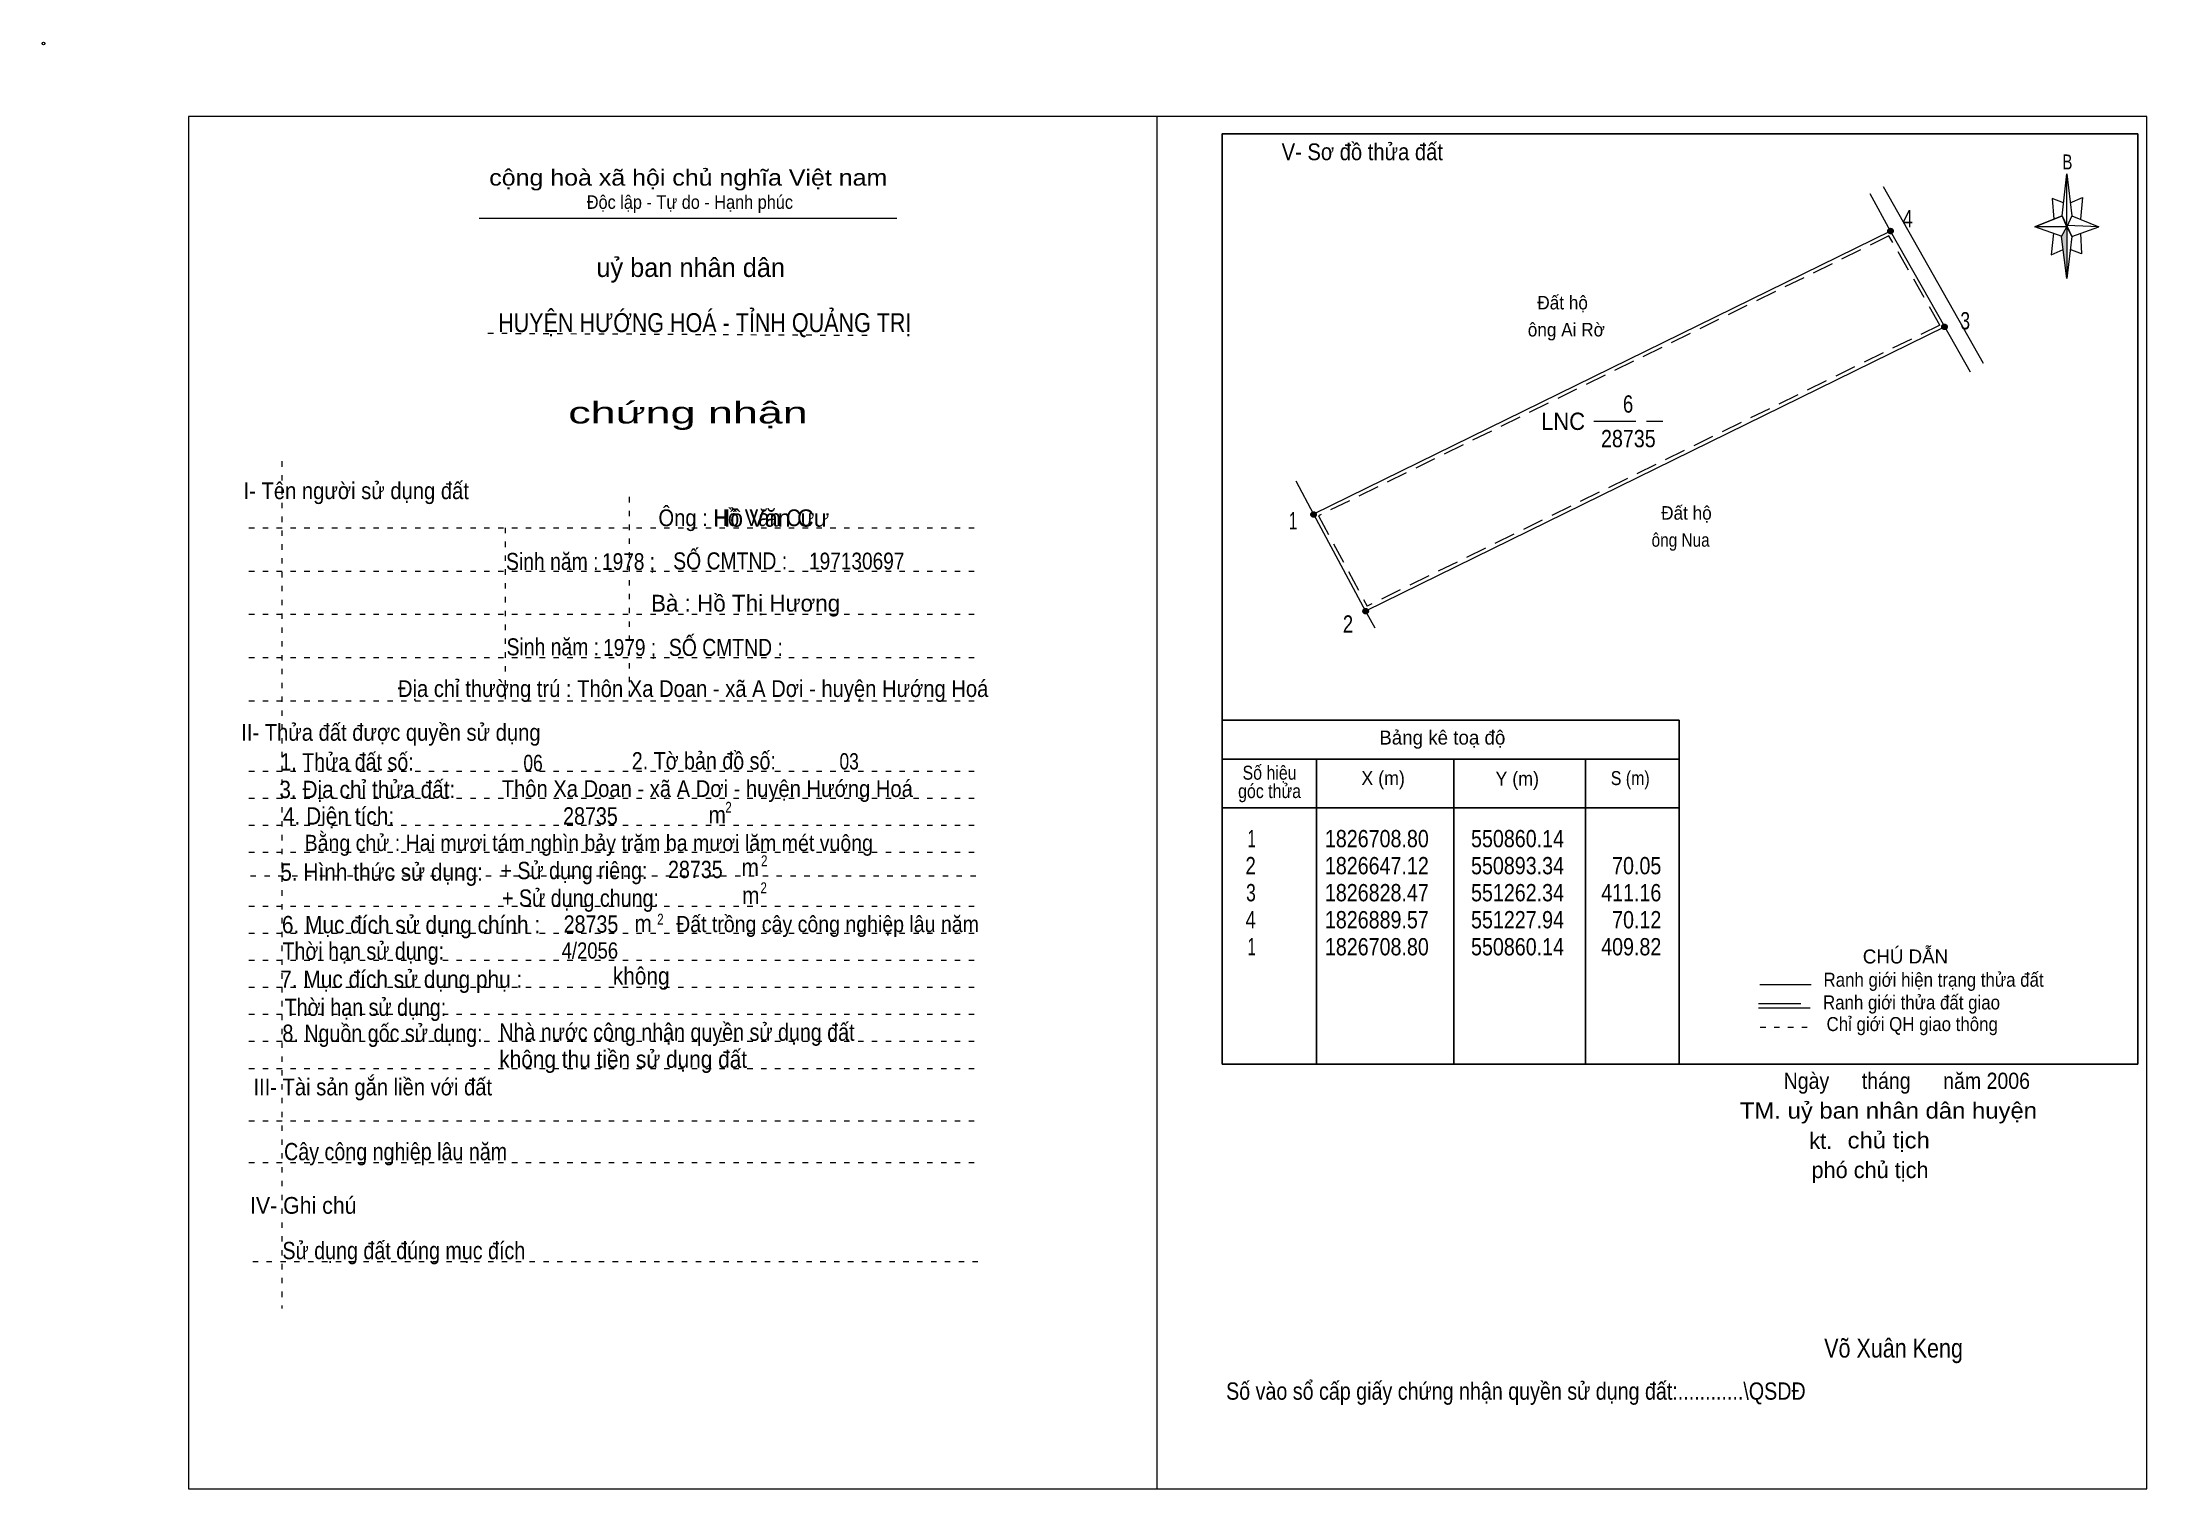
# Model space of a CAD drawing. Header units: centimetres. Extents: x -1.6 to 37.4, y -1.3 to 25.5.
import ezdxf
from ezdxf.enums import TextEntityAlignment as Align

# ---------------------------------------------------------------- set-up
doc = ezdxf.new("R2010")
doc.units = ezdxf.units.CM
doc.header["$LTSCALE"] = 0.13
for name, pattern in [('DOTTED', [1.5, 0.3, -1.2]), ('LONG_DASHED', [7.5, 6, -1.5]), ('MEDIUM_DASHED', [4.5, 3, -1.5])]:
    doc.linetypes.add(name, pattern=pattern)
for name, color, linetype, lineweight in [('1', 7, 'DOTTED', 13), ('10', 7, 'Continuous', 13), ('2', 7, 'Continuous', 25), ('3', 7, 'Continuous', 13), ('30', 7, 'Continuous', 13), ('32', 7, 'LONG_DASHED', 13), ('33', 7, 'LONG_DASHED', 13), ('35', 7, 'Continuous', 13)]:
    doc.layers.add(name, color=color, linetype=linetype, lineweight=lineweight)
doc.layers.add('7', color=7, linetype='Continuous')

msp = doc.modelspace()

# ---------------------------------------------------------------- hatches: boundary and pattern name
at = {"layer": '30'}
msp.add_hatch(color=256, dxfattribs=at).paths.add_polyline_path([(35.87, 22.08), (35.87, 21.12), (35.77, 21.9)])
at = {"layer": '32'}
for points in [[(32.6583, 21.9998, 1), (32.5583, 21.9998, 1)], [(33.6562, 20.2274, 1), (33.5562, 20.2274, 1)], [(21.9892, 16.756, 1), (21.8892, 16.756, 1)], [(22.9522, 14.9668, 1), (22.8522, 14.9668, 1)]]:
    msp.add_hatch(color=256, dxfattribs=at).paths.add_polyline_path(points)

# ---------------------------------------------------------------- linework, layer by layer
at = {"layer": '1', "linetype": 'Continuous'}
msp.add_line((6.51, 22.24), (14.23, 22.24), dxfattribs=at)
at = {"layer": '1'}
for p, q in [((6.67, 20.11), (13.82, 20.07)), ((2.86, 17.74), (2.86, 2.07)), ((9.28, 17.08), (9.28, 13.31)), ((2.25, 16.51), (15.75, 16.51)), ((6.99, 16.51), (6.99, 13.31)), ((2.25, 15.71), (15.75, 15.71)), ((2.25, 14.91), (15.75, 14.91)), ((2.25, 14.11), (15.75, 14.11)), ((2.25, 13.31), (15.75, 13.31)), ((2.25, 12.01), (15.75, 12.01)), ((2.25, 11.51), (15.75, 11.51)), ((2.25, 11.01), (15.75, 11.01)), ((2.25, 10.51), (15.75, 10.51)), ((2.28, 10.07), (15.78, 10.07)), ((2.25, 9.51), (15.75, 9.51)), ((2.25, 9.01), (15.75, 9.01)), ((2.25, 8.51), (15.75, 8.51)), ((2.25, 8.01), (15.75, 8.01)), ((2.25, 7.51), (15.75, 7.51)), ((2.25, 7.01), (15.75, 7.01)), ((2.25, 6.51), (15.75, 6.51)), ((2.25, 5.54), (15.75, 5.54)), ((2.25, 4.77), (15.75, 4.77)), ((2.32, 2.94), (15.82, 2.94))]:
    msp.add_line(p, q, dxfattribs=at)
at = {"layer": '10'}
for p, q in [((32.61, 22), (32.23, 22.69)), ((34.33, 19.55), (32.48, 22.82)), ((32.61, 22), (21.94, 16.76)), ((33.61, 20.23), (32.61, 22)), ((33.61, 20.23), (22.9, 14.97)), ((34.09, 19.39), (33.61, 20.23)), ((21.61, 17.38), (21.94, 16.76)), ((21.94, 16.76), (22.9, 14.97)), ((22.9, 14.97), (23.07, 14.66))]:
    msp.add_line(p, q, dxfattribs=at)
at = {"layer": '10', "linetype": 'MEDIUM_DASHED'}
for p in [(33.52, 20.26), (22.03, 16.73)]:
    msp.add_line(p, (22.93, 15.06), dxfattribs=at)
msp.add_lwpolyline([(33.52, 20.26), (32.58, 21.91), (22.03, 16.73)], dxfattribs=at)
at = {"layer": '10'}
msp.add_circle((-1.55, 25.47), 0.025, dxfattribs=at)
at = {"layer": '2'}
for p, q in [((20.25, 12.95), (28.7, 12.95)), ((28.7, 6.59), (28.7, 12.95)), ((20.25, 12.23), (28.7, 12.23)), ((21.99, 6.59), (21.99, 12.23)), ((24.53, 10.89), (24.53, 12.23)), ((26.97, 12.23), (26.97, 6.59)), ((20.25, 11.33), (28.7, 11.33))]:
    msp.add_line(p, q, dxfattribs=at)
msp.add_lwpolyline([(37.18, 23.8), (20.25, 23.8), (20.25, 6.59), (37.18, 6.59)], close=True, dxfattribs=at)
msp.add_lwpolyline([(24.53, 6.59), (24.53, 10.39), (24.53, 10.89)], dxfattribs=at)
at = {"layer": '3'}
msp.add_line((19.04, 24.12), (19.04, -1.27), dxfattribs=at)
for points in [[(19.04, 24.12), (1.13, 24.12), (1.13, -1.27), (19.04, -1.27)], [(19.04, -1.27), (37.35, -1.27), (37.35, 24.12), (19.04, 24.12)]]:
    msp.add_lwpolyline(points, dxfattribs=at)
at = {"layer": '30'}
for p, q in [((35.78, 22.28), (35.87, 23.06)), ((35.96, 22.28), (36.46, 22.08)), ((35.78, 21.9), (35.28, 22.08)), ((35.96, 21.9), (35.87, 21.12)), ((36.12, 21.96), (36.14, 21.58)), ((36.14, 21.58), (35.93, 21.66))]:
    msp.add_line(p, q, dxfattribs=at)
for points in [[(35.87, 23.06), (35.96, 22.28), (35.87, 22.08)], [(35.87, 22.08), (35.28, 22.08), (35.78, 22.28), (35.96, 21.9), (36.46, 22.08), (35.87, 22.1)], [(35.87, 22.08), (35.87, 21.12), (35.77, 21.9)]]:
    msp.add_lwpolyline(points, close=True, dxfattribs=at)
for points in [[(35.81, 22.52), (35.6, 22.6), (35.63, 22.22)], [(35.93, 22.52), (36.16, 22.62), (36.12, 22.22)], [(35.87, 22.08), (35.78, 22.28), (35.28, 22.08)], [(35.62, 21.96), (35.58, 21.56), (35.8, 21.66)], [(35.87, 22.08), (35.96, 21.9), (36.46, 22.08)]]:
    msp.add_lwpolyline(points, dxfattribs=at)
at = {"layer": '32'}
for centre in [(32.6083, 21.9998), (33.6062, 20.2274), (21.9392, 16.756), (22.9022, 14.9668)]:
    msp.add_circle(centre, 0.05, dxfattribs=at)
at = {"layer": '33'}
msp.add_line((27.12, 18.48), (28.4, 18.48), dxfattribs=at)
at = {"layer": '35'}
for p, q in [((30.19, 8.06), (31.14, 8.06)), ((30.17, 7.63), (31.12, 7.63))]:
    msp.add_line(p, q, dxfattribs=at)
at = {"layer": '35', "linetype": 'LONG_DASHED'}
msp.add_line((30.17, 7.71), (31.12, 7.71), dxfattribs=at)
at = {"layer": '35', "linetype": 'DOTTED'}
msp.add_line((30.2, 7.27), (31.19, 7.27), dxfattribs=at)

# ---------------------------------------------------------------- texts
at = {"layer": '1'}
for s, height, width, p in [('V- Sơ đồ thửa đất', 0.31, 0.9, (22.84, 23.31)), ('cộng hoà xã hội chủ nghĩa Việt nam', 0.3, 1.15, (10.375, 22.84)), ('Độc lập - Tự do - Hạnh phúc', 0.25, 0.9, (10.405, 22.41)), ('chứng nhận', 0.4, 1.55, (10.37, 18.44)), ('I- Tên người sử dụng đất', 0.31, 0.9, (4.235, 17.04)), ('II- Thửa đất được quyền sử dụng', 0.31, 0.9, (4.875, 12.57)), ('III- Tài sản gắn liền với đất', 0.31, 0.9, (4.54, 6.01)), ('IV- Ghi chú', 0.31, 0.95, (3.255, 3.82))]:
    msp.add_text(s, height=height, dxfattribs=dict(at, width=width)).set_placement(p, align=Align.CENTER)
msp.add_text('uỷ ban nhân dân', height=0.35, dxfattribs=at).set_placement((10.42, 21.15), align=Align.CENTER)
at = {"layer": '10'}
for s, width, p in [('  Đất hộ', 0.95, (25.9, 20.55)), ('ông Ai Rờ', 0.95, (25.9, 20.05)), ('  Đất hộ', 0.95, (28.19, 16.66)), ('ông Nua', 0.85, (28.19, 16.16))]:
    msp.add_text(s, height=0.25, dxfattribs=dict(at, width=width)).set_placement(p)
for s, height, width, p in [('Ông : Hồ Văn Cư', 0.31, 0.9, (11.265, 16.54)), ('Sinh năm :', 0.3149, 0.85, (7.86, 15.73)), ('1978 ;', 0.31, 0.85, (9.27, 15.73)), ('SỐ CMTND :', 0.3149, 0.85, (11.15, 15.74)), ('197130697', 0.31, 0.85, (13.49, 15.74)), ('Sinh năm :', 0.3149, 0.85, (7.87, 14.15)), ('1979 ;', 0.31, 0.85, (9.29, 14.14)), ('SỐ CMTND :', 0.3149, 0.85, (11.07, 14.14)), ('Địa chỉ thường trú : Thôn Xa Doan - xã A Dơi - huyện Hướng Hoá', 0.31, 0.9, (10.465, 13.38)), ('06', 0.3, 0.8, (7.505, 12.01)), ('03', 0.3, 0.8, (13.35, 12.04)), (' Thôn Xa Doan - xã A Dơi - huyện Hướng Hoá', 0.31, 0.9, (10.675, 11.53)), ('Bằng chử : Hai mươi tám nghìn bảy trăm ba mươi lăm mét vuông', 0.3, 0.9, (8.535, 10.53)), ('Đất trồng cây công nghiệp lâu năm', 0.3, 0.9, (12.95, 9.03)), ('4/2056', 0.3, 0.85, (8.555, 8.54)), ('Ngày      tháng      năm 2006', 0.3, 0.9, (32.91, 6.13)), ('TM. uỷ ban nhân dân huyện', 0.3, 1.1, (32.57, 5.58)), ('chủ tịch', 0.3, 1.1, (32.575, 5.03)), ('Võ Xuân Keng ', 0.35, 0.85, (32.72, 1.16))]:
    msp.add_text(s, height=height, dxfattribs=dict(at, width=width)).set_placement(p, align=Align.CENTER)
for s, height, p in [('Bà : Hồ Thị Hương', 0.31, (11.435, 14.96)), ('kt.  ', 0.3, (31.43, 5.02)), ('phó chủ tịch ', 0.3, (32.285, 4.48))]:
    msp.add_text(s, height=height, dxfattribs=at).set_placement(p, align=Align.CENTER)
at = {"layer": '2'}
for s, height, width, p in [('HUYỆN HƯỚNG HOÁ - TỈNH QUẢNG TRỊ', 0.35, 0.85, (10.68, 20.13)), ('Số hiệu', 0.2591, 0.85, (21.125, 11.85)), ('3. Địa chỉ thửa đất:', 0.32, 0.9, (4.44, 11.51)), ('góc thửa', 0.2591, 0.85, (21.125, 11.51)), ('X (m)', 0.2591, 0.95, (23.225, 11.75)), ('Y (m)', 0.2591, 0.95, (25.705, 11.74)), ('S (m)', 0.2591, 0.85, (27.795, 11.75)), ('Số vào sổ cấp giấy chứng nhận quyền sử dụng đất:............\\QSDĐ', 0.32, 0.85, (25.68, 0.38))]:
    msp.add_text(s, height=height, dxfattribs=dict(at, width=width)).set_placement(p, align=Align.CENTER)
msp.add_text('Bảng kê toạ độ', height=0.2591, dxfattribs=at).set_placement((24.32, 12.5), align=Align.CENTER)
for s, height, width, p in [('1. Thửa đất số:', 0.32, 0.85, (2.83, 12.02)), ('2. Tờ bản đồ số:', 0.32, 0.85, (9.33, 12.04)), ('4. Diện tích:', 0.32, 0.9, (2.88, 11.02)), ('28735', 0.32, 0.85, (8.06, 11.02)), ('m', 0.32, 0.9, (10.75, 11.04)), ('2', 0.2, 0.8, (11.06, 11.24)), ('5. Hình thức sử dụng:', 0.32, 0.9, (2.83, 9.98)), ('+ Sử dụng riêng:', 0.32, 0.85, (6.9, 10.01)), ('28735', 0.32, 0.85, (10, 10.03)), ('m', 0.32, 0.9, (11.36, 10.07)), ('2', 0.2, 0.8, (11.72, 10.25)), ('+ Sử dụng chung:', 0.32, 0.85, (6.93, 9.5)), ('m', 0.32, 0.9, (11.37, 9.55)), ('2', 0.2, 0.8, (11.71, 9.75)), ('6. Mục đích sử dụng chính : ', 0.32, 0.9, (2.86, 9.01)), ('28735', 0.32, 0.85, (8.07, 9.02)), ('2', 0.2, 0.8, (9.8, 9.17)), ('m', 0.32, 0.9, (9.38, 9.03)), ('Thời hạn sử dụng: ', 0.32, 0.85, (2.87, 8.52)), ('7. Mục đích sử dụng phụ : ', 0.32, 0.9, (2.83, 8)), ('không', 0.32, 0.9, (8.98, 8.06)), ('Thời hạn sử dụng: ', 0.32, 0.85, (2.91, 7.48)), ('8. Nguồn gốc sử dụng: ', 0.32, 0.85, (2.87, 7)), ('Nhà nước công nhận quyền sử dụng đất ', 0.32, 0.85, (6.88, 7.02)), ('không thu tiền sử dụng đất', 0.32, 0.9, (6.88, 6.52)), ('Cây công nghiệp lâu năm', 0.32, 0.85, (2.9, 4.81)), ('Sử dụng đất đúng mục đích', 0.32, 0.85, (2.87, 2.98))]:
    msp.add_text(s, height=height, dxfattribs=dict(at, width=width)).set_placement(p)
at = {"layer": '30', "width": 0.75}
msp.add_text('B', height=0.2756, dxfattribs=at).set_placement((35.88, 23.14), align=Align.CENTER)
at = {"layer": '30'}
for s, width, p in [('1', 0.65, (20.87, 10.6)), ('1826708.80', 0.85, (24.07, 10.6)), ('550860.14', 0.85, (26.57, 10.6)), ('550860.14', 0.85, (26.57, 10.6)), ('2', 0.8, (20.87, 10.1)), ('1826647.12', 0.85, (24.07, 10.1)), ('550893.34', 0.85, (26.57, 10.1)), ('70.05', 0.85, (28.37, 10.1)), ('3', 0.75, (20.87, 9.6)), ('1826828.47', 0.85, (24.07, 9.6)), ('551262.34', 0.85, (26.57, 9.6)), ('411.16', 0.85, (28.37, 9.6)), ('4', 0.8, (20.87, 9.1)), ('1826889.57', 0.85, (24.07, 9.1)), ('551227.94', 0.85, (26.57, 9.1)), ('70.12', 0.85, (28.37, 9.1)), ('1', 0.65, (20.87, 8.6)), ('1826708.80', 0.85, (24.07, 8.6)), ('550860.14', 0.85, (26.57, 8.6)), ('409.82', 0.85, (28.37, 8.6))]:
    msp.add_text(s, height=0.32, dxfattribs=dict(at, width=width)).set_placement(p, align=Align.RIGHT)
at = {"layer": '32'}
for s, width, p in [('4', 0.8, (32.925, 22.07)), ('3', 0.75, (33.99, 20.18)), ('1', 0.65, (21.56, 16.48)), ('2', 0.8, (22.575, 14.57))]:
    msp.add_text(s, height=0.32, dxfattribs=dict(at, width=width)).set_placement(p, align=Align.CENTER)
at = {"layer": '33'}
for s, width, p in [('6', 0.8, (27.755, 18.64)), ('28735', 0.85, (27.76, 18))]:
    msp.add_text(s, height=0.32, dxfattribs=dict(at, width=width)).set_placement(p, align=Align.CENTER)
at = {"layer": '33', "width": 0.95}
msp.add_text('LNC', height=0.32, dxfattribs=at).set_placement((26.96, 18.32), align=Align.RIGHT)
at = {"layer": '35'}
msp.add_text('CHÚ DẪN', height=0.2591, dxfattribs=at).set_placement((32.885, 8.45), align=Align.CENTER)
at = {"layer": '35', "width": 0.9}
for s, p in [('Ranh giới hiện trạng thửa đất', (33.405, 8.02)), ('Ranh giới thửa đất giao ', (33.04, 7.6)), ('Chỉ giới QH giao thông', (33.01, 7.2))]:
    msp.add_text(s, height=0.2591, dxfattribs=at).set_placement(p, align=Align.CENTER)
at = {"layer": '7'}
msp.add_text('Hồ Văn Cư', height=0.32, dxfattribs=at).set_placement((10.84, 16.53))

doc.saveas('drawing.dxf')
